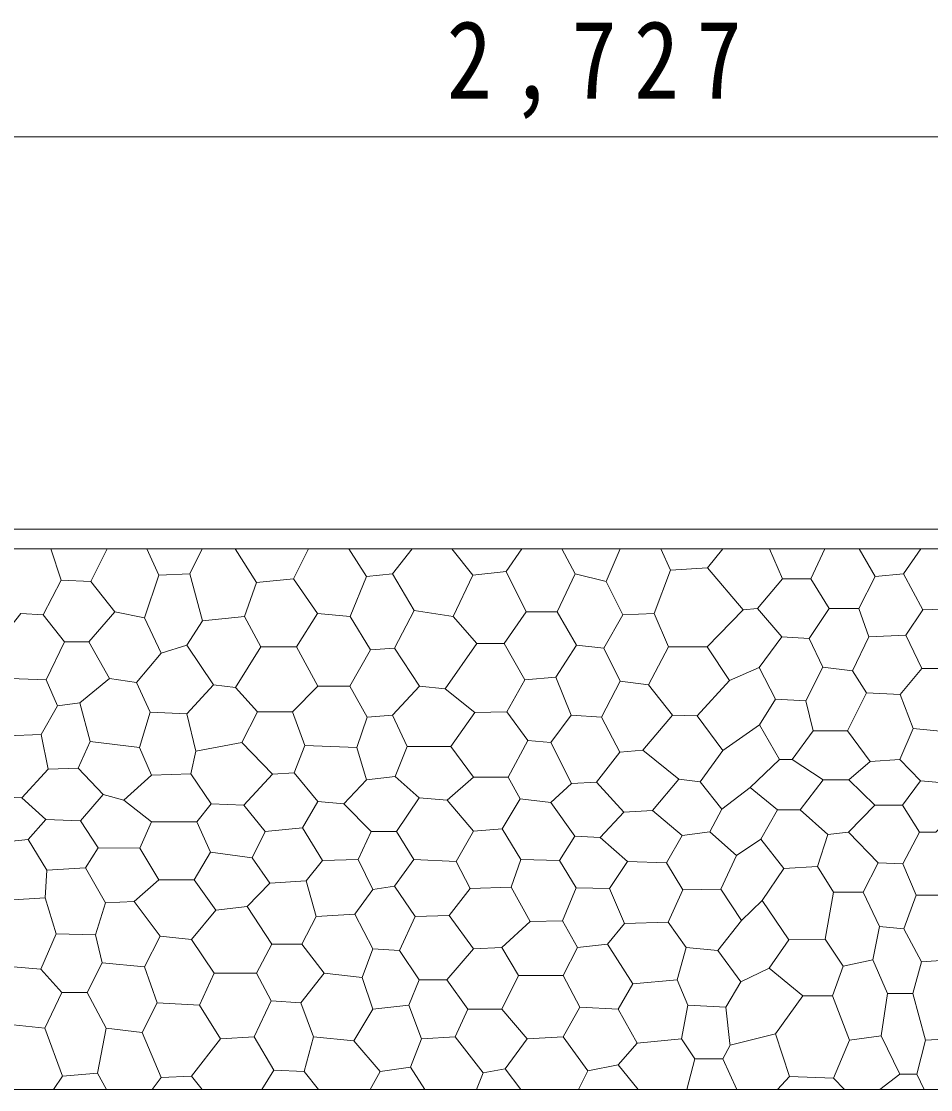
# Model space of a CAD drawing. Units: millimetres at full size, sheet at 1:10; details may follow other scales. Extents: x -1947 to 1953, y -1436 to 1392.
# Drawn here: x -15.2 to 240.4, y 754.8 to 1055 of the extents above; entities that cross this region are included whole.
import ezdxf

# ---------------------------------------------------------------- set-up
doc = ezdxf.new("R2010")
doc.units = ezdxf.units.MM
doc.header["$LTSCALE"] = 10
doc.layers.add('3-0', color=7, linetype='Continuous', lineweight=18)
doc.styles.add('ＭＳ ゴシック', font='')
doc.styles.get('ＭＳ ゴシック').set_extended_font_data('MS Gothic')

msp = doc.modelspace()

# ---------------------------------------------------------------- linework, layer by layer
at = {"layer": '3-0', "color": 3}
msp.add_line((-1216.64, 1022.56), (1510.36, 1022.56), dxfattribs=at)
at = {"layer": '3-0'}
for p, q in [((1510.36, 906.8), (-1216.64, 906.8)), ((-3.95, 897.97), (-6.92, 906.8)), ((4.38, 897.62), (8.98, 906.8)), ((23.48, 899.36), (20.05, 906.8)), ((32.16, 899.7), (35.68, 906.8)), ((50.91, 897.27), (44.96, 906.8)), ((61.33, 898.32), (65.55, 906.8)), ((81.81, 899.01), (76.87, 906.8)), ((89.11, 899.7), (94.67, 906.8)), ((111.68, 899.36), (105.79, 906.8)), ((121.05, 900.4), (125.49, 906.8)), ((140.5, 899.7), (136.75, 906.8)), ((149.18, 897.62), (153.12, 906.8)), ((167.24, 900.75), (164.61, 906.8)), ((177.65, 901.44), (182, 906.8)), ((198.72, 898.35), (195.08, 906.8)), ((206.71, 898.35), (210.66, 906.8)), ((224.77, 899.04), (220.31, 906.8)), ((232.75, 899.73), (237.61, 906.8)), ((187.72, 889.63), (191.74, 890.04)), ((198.56, 882.05), (191.74, 890.04)), ((183.89, 869.77), (192.22, 873.45)), ((159.5, 850.19), (167.88, 860.01)), ((182.03, 850.08), (192.27, 857.27)), ((197.94, 847.53), (192.27, 857.27)), ((231.71, 847.54), (235.51, 856.3)), ((235.51, 856.3), (246.01, 855.21)), ((-9.64, 854.6), (-7.62, 844.85)), ((0.79, 845.18), (4.16, 852.59)), ((4.16, 852.59), (18.01, 850.92)), ((18.01, 850.92), (21.38, 843.18)), ((32.48, 843.52), (33.83, 849.91)), ((61.47, 843.81), (64.5, 851.55)), ((64.5, 851.55), (79.14, 850.91)), ((79.14, 850.91), (81.83, 841.83)), ((89.91, 842.84), (93.28, 851.25)), ((189.7, 839.66), (197.94, 847.53)), ((197.94, 847.53), (201.49, 847.58)), ((201.49, 847.58), (210.23, 841.87)), ((121.63, 842.58), (125, 836.53)), ((210.23, 841.87), (217.42, 841.82)), ((237.51, 841.56), (242.95, 841.14)), ((7.86, 837.78), (13.64, 836.12)), ((181.71, 833.6), (189.7, 839.66)), ((197.36, 833.47), (189.7, 839.66)), ((-19.32, 836.96), (-15.02, 836.77)), ((38.2, 835.11), (47.34, 834.73)), ((68.2, 835.74), (75.44, 835.1)), ((96.64, 836.78), (104.47, 836.19)), ((125, 836.53), (133.68, 835.45)), ((154.21, 832.75), (162.19, 833.27)), ((197.36, 833.47), (192.63, 825.17)), ((185.82, 820.63), (192.63, 825.17)), ((166.17, 818.56), (170.72, 810.96)), ((199.12, 816.92), (193.08, 807.95)), ((187.22, 802.3), (193.08, 807.95)), ((8.44, 807.31), (5.66, 798.32)), ((166.6, 801.85), (171.72, 794.78)), ((180.58, 793.89), (187.01, 785.11)), ((187.01, 785.11), (195, 788.9)), ((215.8, 789.5), (212.83, 781.18)), ((204.51, 781.18), (196.78, 770.48)), ((204.51, 781.18), (212.83, 781.18)), ((184.04, 767.28), (196.78, 770.48)), ((217.58, 768.7), (213.14, 758.03)), ((174.08, 763.5), (171.86, 754.8)), ((182.01, 763.5), (185.89, 754.8)), ((55.75, 760.3), (52.45, 754.8)), ((64.3, 759.87), (68.33, 754.8)), ((85.66, 759.87), (82.89, 754.8)), ((94.2, 761.16), (98.21, 754.8)), ((114.61, 759.53), (112.76, 754.8)), ((120.84, 760.66), (125.22, 754.8)), ((144.06, 760.1), (141.41, 754.8)), ((152.56, 761.8), (158.19, 754.8)), ((-3.63, 758.59), (-6.15, 754.8)), ((6.19, 759.45), (8.72, 754.8)), ((24.14, 758.17), (21.6, 754.8)), ((32.68, 758.59), (35.65, 754.8)), ((200.77, 758.53), (197.34, 754.8)), ((213.14, 758.03), (216.15, 754.8)), ((231.78, 759.16), (226.12, 754.8)), ((236.48, 759.16), (238.58, 754.8))]:
    msp.add_line(p, q, dxfattribs=at)
for points in [[(-1222.14, 912.3), (1505.36, 912.3), (1510.36, 907.3)], [(162.7, 888.62), (167.24, 900.75), (177.65, 901.44), (187.72, 889.63), (177.56, 879.27)], [(-9.05, 888.2), (-3.95, 897.97), (4.38, 897.62), (11.06, 889.04)], [(19.44, 887.37), (23.48, 899.36), (32.16, 899.7), (35.77, 886.53)], [(47.5, 887.79), (50.91, 897.27), (61.33, 898.32), (68.03, 888.62)], [(77.25, 887.79), (81.81, 899.01), (89.11, 899.7), (95.26, 889.46)], [(106.15, 887.79), (111.68, 899.36), (121.05, 900.4), (126.68, 889.04)], [(135.47, 889.04), (140.5, 899.7), (149.18, 897.62), (153.91, 888.2)], [(191.74, 890.04), (198.72, 898.35), (206.71, 898.35), (211.85, 890.04)], [(220.23, 890.04), (224.77, 899.04), (232.75, 899.73), (238.24, 889.62)], [(-22.05, 880.18), (-15.33, 888.62), (-9.05, 888.2), (-3.04, 880.63)], [(3.75, 880.63), (11.06, 889.04), (19.44, 887.37), (24.12, 877.46)], [(62.14, 879.27), (68.03, 888.62), (77.25, 887.79), (82.96, 878.37)], [(89.75, 878.82), (95.26, 889.46), (106.15, 887.79), (112.83, 880.18)], [(120.53, 880.18), (126.68, 889.04), (135.47, 889.04), (140.9, 879.73)], [(148.59, 878.82), (153.91, 888.2), (162.7, 888.62), (166.69, 879.27)], [(206.25, 881.6), (211.85, 890.04), (220.23, 890.04), (223, 882.05)], [(233.41, 882.5), (238.24, 889.62), (248.72, 890.04), (252.87, 882.5)], [(31.36, 879.73), (35.77, 886.53), (47.5, 887.79), (52.18, 879.27)], [(-8.16, 869.97), (-3.04, 880.63), (3.75, 880.63), (9.56, 870.33)], [(17.15, 869.24), (24.12, 877.46), (31.36, 879.73), (38.84, 868.52)], [(103.93, 867.44), (112.83, 880.18), (120.53, 880.18), (126.35, 869.97)], [(135.02, 870.69), (140.9, 879.73), (148.59, 878.82), (153.1, 869.61)], [(196.79, 864.5), (192.22, 873.45), (198.56, 882.05), (206.25, 881.6), (210.09, 873.56)], [(218.41, 872.47), (223, 882.05), (233.41, 882.5), (237.93, 873.19)], [(44.99, 867.8), (52.18, 879.27), (62.14, 879.27), (68.13, 868.16)], [(77.17, 868.16), (82.96, 878.37), (89.75, 878.82), (96.7, 868.16)], [(161.06, 868.52), (166.69, 879.27), (177.56, 879.27), (183.89, 869.77), (174.8, 859.84)], [(121.32, 861.01), (126.35, 869.97), (135.02, 870.69), (139.34, 860.01)], [(205.32, 864.05), (210.09, 873.56), (218.41, 872.47), (222.37, 866.29)], [(231.79, 865.84), (237.93, 873.19), (247.34, 873.19), (250.19, 864.5)], [(-22.54, 863.97), (-18.28, 870.33), (-8.16, 869.97), (-5.04, 862.63)], [(1.25, 863.53), (9.56, 870.33), (17.15, 869.24), (20.99, 860.83)], [(31.31, 860.38), (38.84, 868.52), (44.99, 867.8), (51.22, 861.01)], [(60.99, 861.01), (68.13, 868.16), (77.17, 868.16), (82.01, 859.51)], [(89.15, 860.01), (96.7, 868.16), (103.93, 867.44), (112.31, 860.76)], [(147.85, 859.51), (153.1, 869.61), (161.06, 868.52), (167.88, 860.01), (174.8, 859.84), (182.03, 850.08), (175.65, 841.34)], [(217.06, 855.65), (222.37, 866.29), (231.79, 865.84), (235.51, 856.3)], [(-9.64, 854.6), (-5.04, 862.63), (1.25, 863.53), (4.16, 852.59)], [(192.27, 857.27), (196.79, 864.5), (205.32, 864.05), (207.36, 855.65)], [(18.01, 850.92), (20.99, 860.83), (31.31, 860.38), (33.83, 849.91), (46.84, 852.38), (55.41, 843.48)], [(46.84, 852.38), (51.22, 861.01), (60.99, 861.01), (64.5, 851.55)], [(79.14, 850.91), (82.01, 859.51), (89.15, 860.01), (93.28, 851.25)], [(105.57, 851.26), (112.31, 860.76), (121.32, 861.01), (127.14, 852.88)], [(133.61, 852.34), (139.34, 860.01), (147.85, 859.51), (153.03, 849.65)], [(201.49, 847.58), (207.36, 855.65), (217.06, 855.65), (223.4, 847.02)], [(-25.39, 845.52), (-19.26, 854.23), (-9.64, 854.6)], [(121.63, 842.58), (127.14, 852.88), (133.61, 852.34), (139.41, 840.83)], [(93.28, 851.25), (105.57, 851.26), (111.87, 842.58)], [(146.47, 841.17), (153.03, 849.65), (159.5, 850.19), (169.59, 842.01)], [(217.42, 841.82), (223.4, 847.02), (231.71, 847.54), (237.51, 841.56)], [(-15.02, 836.77), (-7.62, 844.85), (0.79, 845.18), (7.86, 837.78)], [(47.34, 834.73), (55.41, 843.48), (61.47, 843.81), (68.2, 835.74)], [(13.64, 836.12), (21.38, 843.18), (32.48, 843.52), (38.2, 835.11)], [(75.44, 835.1), (81.83, 841.83), (89.91, 842.84), (96.64, 836.78)], [(104.47, 836.19), (111.87, 842.58), (121.63, 842.58)], [(133.68, 835.45), (139.41, 840.83), (146.47, 841.17), (154.21, 832.75)], [(162.19, 833.27), (169.59, 842.01), (175.65, 841.34), (181.71, 833.6)], [(210.23, 841.87), (203.76, 833.47), (197.36, 833.47)], [(217.42, 841.82), (224.75, 834.77), (232.48, 834.77), (237.51, 841.56)], [(-15.02, 836.77), (-8.29, 830.71), (1.47, 830.38), (7.86, 837.78)], [(13.64, 836.12), (21.38, 830.06), (34.16, 830.06), (38.2, 835.11)], [(47.34, 834.73), (53.39, 827.32), (63.83, 828.33), (68.2, 835.74)], [(75.44, 835.1), (83.18, 827.36), (90.25, 827.36), (96.64, 836.78)], [(104.47, 836.19), (111.87, 827.44), (119.95, 828.11), (125, 836.53)], [(133.68, 835.45), (140.41, 826.02), (147.48, 825.69), (154.21, 832.75)], [(203.76, 833.47), (211.54, 826.52), (217.34, 827.16), (224.75, 834.77)], [(232.48, 834.77), (237.31, 827.16), (241.82, 827.16), (248.36, 833.67)], [(-25.38, 831.58), (-19.66, 824.46), (-13.22, 825.1), (-8.29, 830.71)], [(162.19, 833.27), (170.6, 826.2), (178.34, 827.21), (181.71, 833.6)], [(1.47, 830.38), (6.39, 822.78), (18.12, 822.62), (21.38, 830.06)], [(34.16, 830.06), (38, 821.53), (49.74, 819.96), (53.39, 827.32)], [(63.83, 828.33), (69.45, 819.18), (79.47, 819.49), (83.18, 827.36)], [(90.25, 827.36), (95.12, 819.49), (107.01, 818.87), (111.87, 827.44)], [(119.95, 828.11), (125.17, 819.49), (136.12, 819.18), (140.41, 826.02)], [(147.48, 825.69), (155.21, 818.87), (166.17, 818.56), (170.6, 826.2)], [(178.34, 827.21), (185.82, 820.63), (181.47, 811.16)], [(192.63, 825.17), (199.12, 816.92), (208.61, 817.53), (211.54, 826.52)], [(217.34, 827.16), (225.61, 818.52), (232.57, 818.21), (237.31, 827.16)], [(-13.22, 825.1), (-8, 816.49), (2.89, 817.1), (6.39, 822.78)], [(18.12, 822.62), (23.46, 813.77), (33.44, 813.77), (38, 821.53)], [(49.74, 819.96), (54.62, 812.86), (64.9, 813.47), (69.45, 819.18)], [(2.89, 817.1), (8.44, 807.31), (16.55, 807.66), (23.46, 813.77)], [(79.47, 819.49), (83.66, 811.05), (89.71, 811.96), (95.12, 819.49)], [(107.01, 818.87), (111.01, 811.32), (122.53, 811.67), (125.17, 819.49)], [(136.12, 819.18), (140.78, 811.49), (150.17, 811.32), (155.21, 818.87)], [(208.61, 817.53), (213.1, 810.26), (221.41, 810.26), (225.61, 818.52)], [(232.57, 818.21), (236.37, 809.43), (243.06, 809.43), (245.58, 818.52)], [(-24.34, 816.49), (-19.06, 808.01), (-8.48, 808.72), (-8, 816.49)], [(33.44, 813.77), (39.47, 805.19), (48.28, 806.25), (54.62, 812.86)], [(64.9, 813.47), (67.67, 803.43), (78.6, 804.14), (83.66, 811.05)], [(89.71, 811.96), (95.52, 803.43), (105.04, 803.78), (111.01, 811.32)], [(122.53, 811.67), (127.86, 802.03), (136.94, 802.22), (140.78, 811.49)], [(150.17, 811.32), (154.37, 801.48), (166.6, 801.85), (170.72, 810.96)], [(170.72, 810.96), (181.47, 811.16), (187.22, 802.3), (180.58, 793.89), (171.72, 794.78)], [(-8.48, 808.72), (-5.41, 798.54), (5.66, 798.32)], [(16.55, 807.66), (23.82, 797.88), (32.67, 796.99), (39.47, 805.19)], [(193.08, 807.95), (200.56, 796.86), (210.74, 797.08), (213.1, 810.26)], [(221.41, 810.26), (226.02, 800.62), (232.88, 799.96), (236.37, 809.43)], [(48.28, 806.25), (55.26, 795.66), (63.67, 795.66), (67.67, 803.43)], [(78.6, 804.14), (83.6, 794.33), (91.13, 793.89), (95.52, 803.43)], [(105.04, 803.78), (111.94, 794.33), (119.91, 794.78), (127.86, 802.03)], [(136.94, 802.22), (141.17, 794.78), (149.58, 795.66), (154.37, 801.48)], [(-26.22, 798.54), (-17.45, 789.27), (-9.73, 788.67), (-5.41, 798.54)], [(210.74, 797.08), (215.8, 789.5), (224.12, 791.28), (226.02, 800.62)], [(232.88, 799.96), (237.79, 790.69), (246.11, 791.28), (248.83, 799.52)], [(5.66, 798.32), (7.51, 790.46), (19.4, 789.27), (23.82, 797.88)], [(32.67, 796.99), (39.01, 787.49), (50.9, 787.49), (55.26, 795.66)], [(63.67, 795.66), (69.92, 787.49), (80.62, 786.3), (83.6, 794.33)], [(149.58, 795.66), (156.69, 784.51), (169.18, 785.7), (171.72, 794.78)], [(200.56, 796.86), (195, 788.9), (204.51, 781.18)], [(91.13, 793.89), (96.66, 785.7), (104.39, 785.7), (111.94, 794.33)], [(119.91, 794.78), (124.6, 786.89), (137.08, 786.89), (141.17, 794.78)], [(-9.73, 788.67), (-3.78, 782.14), (3.35, 782.14), (7.51, 790.46)], [(224.12, 791.28), (228.28, 781.77), (235.42, 781.77), (237.79, 790.69)], [(19.4, 789.27), (22.96, 779.16), (34.85, 778.57), (39.01, 787.49)], [(50.9, 787.49), (55.06, 779.76), (63.38, 779.16), (69.92, 787.49)], [(104.39, 785.7), (110.33, 777.38), (119.84, 777.38), (124.6, 786.89)], [(137.08, 786.89), (141.84, 777.98), (152.53, 777.38), (156.69, 784.51)], [(80.62, 786.3), (83.59, 777.38), (93.69, 778.57), (96.66, 785.7)], [(169.18, 785.7), (172.15, 778.57), (182.85, 777.98), (187.01, 785.11)], [(-22.21, 780.95), (-19.24, 773.22), (-8.54, 772.03), (-3.78, 782.14)], [(3.35, 782.14), (8.7, 772.03), (18.8, 770.84), (22.96, 779.16)], [(212.83, 781.18), (217.58, 768.7), (226.5, 769.88), (228.28, 781.77)], [(235.42, 781.77), (238.98, 768.7), (249.09, 769.29), (250.87, 782.96)], [(34.85, 778.57), (40.79, 769.06), (50.3, 769.65), (55.06, 779.76)], [(63.38, 779.16), (66.95, 769.65), (78.24, 768.47), (83.59, 777.38)], [(93.69, 778.57), (97.26, 769.06), (106.77, 769.65), (110.33, 777.38)], [(119.84, 777.38), (126.98, 769.06), (137.08, 769.65), (141.84, 777.98)], [(152.53, 777.38), (157.88, 767.87), (170.36, 769.06), (172.15, 778.57)], [(182.85, 777.98), (183.99, 767.72), (184.04, 767.28)], [(-8.54, 772.03), (-3.63, 758.59), (6.19, 759.45), (8.7, 772.03)], [(18.8, 770.84), (24.14, 758.17), (32.68, 758.59), (40.79, 769.06)], [(50.3, 769.65), (55.75, 760.3), (64.3, 759.87), (66.95, 769.65)], [(78.24, 768.47), (85.66, 759.87), (94.2, 761.16), (97.26, 769.06)], [(106.77, 769.65), (114.61, 759.53), (120.84, 760.66), (126.98, 769.06)], [(137.08, 769.65), (144.06, 760.1), (152.56, 761.8), (157.88, 767.87)], [(170.36, 769.06), (174.08, 763.5), (182.01, 763.5), (184.04, 767.28)], [(196.78, 770.48), (200.77, 758.53), (213.14, 758.03)], [(226.5, 769.88), (231.78, 759.16), (236.48, 759.16), (238.98, 768.7)], [(-1222.14, 759.8), (-1217.14, 754.8), (1510.36, 754.8)]]:
    msp.add_lwpolyline(points, dxfattribs=at)

# ---------------------------------------------------------------- texts
at = {"layer": '3-0', "insert": (104.36, 1027.56), "char_height": 21.99, "attachment_point": 7, "style": 'ＭＳ ゴシック'}
msp.add_mtext('\\T1.38;\\W0.85;2,727', dxfattribs=at)

doc.saveas('drawing.dxf')
